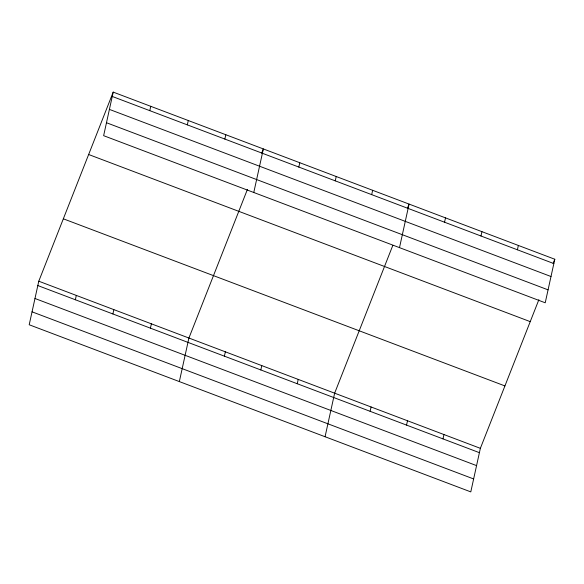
<?xml version="1.0" encoding="UTF-8"?>
<svg xmlns="http://www.w3.org/2000/svg" width="584" height="584" viewBox="0 0 584 584"><rect width="100%" height="100%" fill="white"/><g stroke="black" fill="none" stroke-linecap="round" stroke-linejoin="round"><path stroke-width="0.88" d="M113.208 92.111L103.638 135.671L545.222 302.789L554.8 259.238L113.208 92.111L38.778 281.211L29.2 324.762L470.792 491.889L480.362 448.329L538.864 299.716M75.358 299.76L76.314 295.416M149.789 110.661L150.745 106.317M112.895 313.966L113.843 309.622M187.325 124.867L188.282 120.523M150.424 328.171L151.38 323.828M224.862 139.072L225.818 134.729M179.339 381.586L188.917 338.034L247.419 189.413M253.777 192.486L263.355 148.935L261.69 153.154M224.395 356.16L225.351 351.816M298.826 167.068L299.782 162.724M260.822 369.949L261.778 365.606M335.26 180.85L336.216 176.507M297.256 383.739L298.212 379.396M371.687 194.64L372.643 190.296M325.062 436.737L334.639 393.185L392.813 245.404M399.5 247.638L409.077 204.086L407.413 208.298M370.117 411.311L371.074 406.968M444.555 222.212L445.504 217.876M406.552 425.101L407.501 420.757M480.982 236.002L481.939 231.658M442.979 438.891L443.935 434.547M517.417 249.791L518.366 245.448M553.143 263.45L554.8 259.238M112.259 96.455L553.844 263.581M109.412 109.398L550.997 276.517M106.478 122.728L548.069 289.854M88.651 154.512L530.236 321.638M63.342 218.81L504.926 385.929M38.778 281.211L480.362 448.329M37.821 285.554L479.413 452.673M34.974 298.49L476.566 465.616M32.047 311.827L473.631 478.946"/></g></svg>
